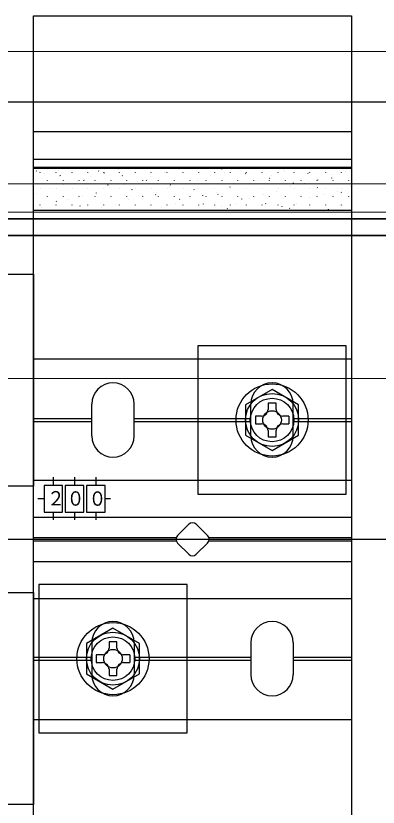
# Model space of a CAD drawing. Units: millimetres, scale not verified. Extents: x -875 to 875, y -1299 to 1293.
# Drawn here: x 243.2 to 311.5, y -851.5 to -702.3 of the extents above; entities that cross this region are included whole.
import ezdxf
from ezdxf.enums import TextEntityAlignment as Align

# ---------------------------------------------------------------- set-up
doc = ezdxf.new("R2010")
doc.units = ezdxf.units.MM
doc.header["$LTSCALE"] = 8
doc.layers.add('0-4_YKK_12', color=2, linetype='Continuous', lineweight=18)
doc.layers.add('0-5_YKK_13', color=4, linetype='Continuous')
doc.layers.add('0-9_YSS_K', color=3, linetype='Continuous')
doc.styles.add('ＭＳ ゴシック', font='')
doc.styles.get('ＭＳ ゴシック').set_extended_font_data('MS Gothic')

msp = doc.modelspace()

# ---------------------------------------------------------------- linework, layer by layer
at = {"layer": '0-4_YKK_12'}
for p, q in [((583.5, -708.991), (-190.5, -708.991)), ((583.5, -733.991), (-190.5, -733.991)), ((211.5, -739.291), (571.5, -739.291)), ((211.5, -740.491), (571.5, -740.491)), ((211.5, -743.791), (571.5, -743.791)), ((211.5, -770.691), (571.5, -770.691))]:
    msp.add_line(p, q, dxfattribs=at)
at = {"layer": '0-5_YKK_13'}
for p, q in [((246.5, -724.091), (306.5, -724.091)), ((246.5, -729.288), (306.5, -729.288)), ((246.5, -730.815), (306.5, -730.815)), ((246.5, -738.976), (246.5, -730.815)), ((246.5, -731.002), (306.5, -731.002)), ((293.79, -731.156), (293.734, -731.072)), ((247.075, -731.608), (247.02, -731.525)), ((247.799, -731.9), (247.799, -731.85)), ((248.583, -732.009), (248.579, -732)), ((250.789, -731.9), (250.789, -731.85)), ((251.212, -731.41), (251.208, -731.401)), ((251.579, -732.493), (251.523, -732.409)), ((253.779, -731.9), (253.779, -731.85)), ((256.769, -731.9), (256.769, -731.85)), ((257.307, -732.579), (257.304, -732.569)), ((258.805, -731.572), (258.75, -731.489)), ((259.759, -731.9), (259.759, -731.85)), ((259.919, -731.933), (259.916, -731.923)), ((262.548, -731.334), (262.545, -731.324)), ((262.749, -731.9), (262.749, -731.85)), ((263.308, -732.457), (263.253, -732.373)), ((265.739, -731.9), (265.739, -731.85)), ((268.644, -732.502), (268.641, -732.493)), ((268.729, -731.9), (268.729, -731.85)), ((271.256, -731.856), (271.253, -731.847)), ((271.719, -731.9), (271.719, -731.85)), ((273.885, -731.257), (273.882, -731.248)), ((274.709, -731.9), (274.709, -731.85)), ((277.699, -731.9), (277.699, -731.85)), ((279.981, -732.425), (279.977, -732.416)), ((280.689, -731.9), (280.689, -731.85)), ((282.06, -731.192), (282.005, -731.108)), ((282.593, -731.779), (282.589, -731.77)), ((283.679, -731.9), (283.679, -731.85)), ((285.222, -731.18), (285.218, -731.171)), ((286.563, -732.076), (286.508, -731.993)), ((286.669, -731.9), (286.669, -731.85)), ((289.659, -731.9), (289.659, -731.85)), ((291.317, -732.349), (291.314, -732.339)), ((292.649, -731.9), (292.649, -731.85)), ((293.929, -731.703), (293.926, -731.693)), ((295.639, -731.9), (295.639, -731.85)), ((296.558, -731.104), (296.555, -731.094)), ((298.293, -732.04), (298.238, -731.957)), ((298.629, -731.9), (298.629, -731.85)), ((301.619, -731.9), (301.619, -731.85)), ((302.654, -732.272), (302.651, -732.263)), ((304.609, -731.9), (304.609, -731.85)), ((305.266, -731.626), (305.263, -731.617)), ((249.174, -733.325), (249.174, -733.275)), ((252.164, -733.325), (252.164, -733.275)), ((254.812, -733.555), (254.809, -733.545)), ((255.154, -733.325), (255.154, -733.275)), ((256.082, -733.377), (256.027, -733.294)), ((258.144, -733.325), (258.144, -733.275)), ((261.134, -733.325), (261.134, -733.275)), ((264.124, -733.325), (264.124, -733.275)), ((266.149, -733.478), (266.145, -733.469)), ((267.114, -733.325), (267.114, -733.275)), ((267.811, -733.341), (267.756, -733.258)), ((270.104, -733.325), (270.104, -733.275)), ((273.094, -733.325), (273.094, -733.275)), ((274.856, -734), (274.853, -733.991)), ((276.084, -733.325), (276.084, -733.275)), ((277.485, -733.401), (277.482, -733.392)), ((279.074, -733.325), (279.074, -733.275)), ((282.064, -733.325), (282.064, -733.275)), ((285.054, -733.325), (285.054, -733.275)), ((286.193, -733.924), (286.19, -733.914)), ((288.044, -733.325), (288.044, -733.275)), ((288.822, -733.325), (288.819, -733.315)), ((291.066, -732.961), (291.011, -732.877)), ((291.034, -733.325), (291.034, -733.275)), ((294.024, -733.325), (294.024, -733.275)), ((295.57, -733.845), (295.514, -733.762)), ((297.014, -733.325), (297.014, -733.275)), ((297.53, -733.847), (297.526, -733.837)), ((300.004, -733.325), (300.004, -733.275)), ((300.159, -733.248), (300.155, -733.239)), ((302.796, -732.925), (302.741, -732.841)), ((302.994, -733.325), (302.994, -733.275)), ((305.984, -733.325), (305.984, -733.275)), ((247.799, -734.94), (247.799, -734.89)), ((249.571, -734.8), (249.567, -734.79)), ((250.789, -734.94), (250.789, -734.89)), ((252.183, -734.153), (252.18, -734.144)), ((253.779, -734.94), (253.779, -734.89)), ((256.769, -734.94), (256.769, -734.89)), ((259.759, -734.94), (259.759, -734.89)), ((260.585, -734.262), (260.53, -734.178)), ((260.907, -734.723), (260.904, -734.713)), ((262.749, -734.94), (262.749, -734.89)), ((263.52, -734.077), (263.516, -734.067)), ((265.088, -735.146), (265.033, -735.063)), ((265.739, -734.94), (265.739, -734.89)), ((268.729, -734.94), (268.729, -734.89)), ((271.719, -734.94), (271.719, -734.89)), ((272.244, -734.646), (272.241, -734.637)), ((272.315, -734.226), (272.259, -734.142)), ((274.709, -734.94), (274.709, -734.89)), ((276.818, -735.11), (276.763, -735.027)), ((277.699, -734.94), (277.699, -734.89)), ((280.689, -734.94), (280.689, -734.89)), ((281.085, -735.545), (281.082, -735.536)), ((283.581, -734.57), (283.577, -734.56)), ((283.679, -734.94), (283.679, -734.89)), ((286.669, -734.94), (286.669, -734.89)), ((289.659, -734.94), (289.659, -734.89)), ((292.422, -735.469), (292.419, -735.459)), ((292.649, -734.94), (292.649, -734.89)), ((294.917, -734.493), (294.914, -734.483)), ((295.639, -734.94), (295.639, -734.89)), ((298.629, -734.94), (298.629, -734.89)), ((300.073, -734.73), (300.018, -734.646)), ((301.619, -734.94), (301.619, -734.89)), ((303.759, -735.392), (303.755, -735.383)), ((304.576, -735.614), (304.521, -735.531)), ((304.609, -734.94), (304.609, -734.89)), ((306.254, -734.416), (306.251, -734.407)), ((247.075, -735.775), (247.072, -735.766)), ((249.174, -736.365), (249.174, -736.315)), ((252.164, -736.365), (252.164, -736.315)), ((253.171, -736.944), (253.168, -736.934)), ((255.154, -736.365), (255.154, -736.315)), ((255.783, -736.298), (255.78, -736.288)), ((258.144, -736.365), (258.144, -736.315)), ((258.412, -735.699), (258.409, -735.689)), ((261.134, -736.365), (261.134, -736.315)), ((264.124, -736.365), (264.124, -736.315)), ((264.508, -736.867), (264.504, -736.858)), ((267.114, -736.365), (267.114, -736.315)), ((267.12, -736.221), (267.117, -736.212)), ((269.591, -736.03), (269.536, -735.947)), ((269.749, -735.622), (269.745, -735.613)), ((270.104, -736.365), (270.104, -736.315)), ((273.094, -736.365), (273.094, -736.315)), ((274.095, -736.915), (274.039, -736.831)), ((275.844, -736.79), (275.841, -736.781)), ((276.084, -736.365), (276.084, -736.315)), ((278.457, -736.144), (278.453, -736.135)), ((279.074, -736.365), (279.074, -736.315)), ((281.321, -735.994), (281.266, -735.911)), ((282.064, -736.365), (282.064, -736.315)), ((285.054, -736.365), (285.054, -736.315)), ((285.824, -736.879), (285.769, -736.796)), ((287.181, -736.714), (287.178, -736.704)), ((288.044, -736.365), (288.044, -736.315)), ((289.793, -736.068), (289.79, -736.058)), ((291.034, -736.365), (291.034, -736.315)), ((294.024, -736.365), (294.024, -736.315)), ((297.014, -736.365), (297.014, -736.315)), ((298.518, -736.637), (298.514, -736.628)), ((300.004, -736.365), (300.004, -736.315)), ((301.13, -735.991), (301.127, -735.982)), ((302.994, -736.365), (302.994, -736.315)), ((305.984, -736.365), (305.984, -736.315)), ((247.799, -737.98), (247.799, -737.93)), ((248.047, -738.519), (248.043, -738.509)), ((250.676, -737.92), (250.672, -737.91)), ((250.84, -737.295), (250.784, -737.212)), ((250.789, -737.98), (250.789, -737.93)), ((253.779, -737.98), (253.779, -737.93)), ((255.343, -738.18), (255.288, -738.096)), ((256.769, -737.98), (256.769, -737.93)), ((259.384, -738.442), (259.38, -738.432)), ((259.759, -737.98), (259.759, -737.93)), ((262.012, -737.843), (262.009, -737.834)), ((262.749, -737.98), (262.749, -737.93)), ((265.739, -737.98), (265.739, -737.93)), ((268.729, -737.98), (268.729, -737.93)), ((270.72, -738.365), (270.717, -738.356)), ((271.719, -737.98), (271.719, -737.93)), ((273.349, -737.766), (273.346, -737.757)), ((274.709, -737.98), (274.709, -737.93)), ((277.699, -737.98), (277.699, -737.93)), ((278.598, -737.799), (278.543, -737.716)), ((280.689, -737.98), (280.689, -737.93)), ((282.057, -738.289), (282.053, -738.279)), ((283.679, -737.98), (283.679, -737.93)), ((284.686, -737.69), (284.682, -737.68)), ((286.669, -737.98), (286.669, -737.93)), ((289.659, -737.98), (289.659, -737.93)), ((290.327, -737.763), (290.272, -737.68)), ((292.649, -737.98), (292.649, -737.93)), ((293.394, -738.212), (293.39, -738.203)), ((295.639, -737.98), (295.639, -737.93)), ((296.022, -737.613), (296.019, -737.604)), ((298.629, -737.98), (298.629, -737.93)), ((301.619, -737.98), (301.619, -737.93)), ((304.609, -737.98), (304.609, -737.93)), ((304.73, -738.135), (304.727, -738.126)), ((279.445, -738.935), (279.441, -738.925)), ((283.101, -738.684), (283.046, -738.6)), ((290.781, -738.858), (290.778, -738.849)), ((294.831, -738.648), (294.775, -738.564)), ((302.118, -738.781), (302.115, -738.772)), ((246.5, -766.991), (306.5, -766.991)), ((257.5, -781.491), (257.5, -775.491)), ((265.5, -781.491), (265.5, -775.491)), ((287.5, -781.491), (287.5, -775.491)), ((292.25, -775.341), (290.75, -775.341)), ((290.75, -775.341), (290.75, -776.491)), ((292.25, -776.491), (292.25, -775.341)), ((295.5, -781.491), (295.5, -775.491)), ((246.5, -778.191), (257.5, -778.191)), ((246.5, -778.791), (257.5, -778.791)), ((265.5, -778.191), (287.5, -778.191)), ((265.5, -778.791), (287.5, -778.791)), ((289.5, -777.741), (288.35, -777.741)), ((294.65, -777.741), (293.5, -777.741)), ((294.65, -777.741), (294.65, -779.241)), ((295.5, -778.191), (306.5, -778.191)), ((295.5, -778.791), (306.5, -778.791)), ((293.5, -779.241), (294.65, -779.241)), ((290.75, -780.491), (290.75, -781.641)), ((290.75, -781.641), (292.25, -781.641)), ((292.25, -781.641), (292.25, -780.491)), ((246.5, -789.841), (306.5, -789.841)), ((250.25, -789.282), (250.25, -790.841)), ((254.25, -789.282), (254.25, -790.841)), ((258.25, -789.282), (258.25, -790.841)), ((248.5, -793.341), (247.329, -793.341)), ((261.035, -793.341), (260, -793.341)), ((250.25, -795.841), (250.25, -797.316)), ((254.25, -795.841), (254.25, -797.316)), ((258.25, -795.841), (258.25, -797.316)), ((246.5, -796.841), (306.5, -796.841)), ((273.672, -800.284), (275.793, -798.163)), ((277.207, -798.163), (279.328, -800.284)), ((273.425, -800.691), (246.5, -800.691)), ((306.5, -800.691), (279.575, -800.691)), ((246.5, -801.291), (273.425, -801.291)), ((275.793, -803.82), (273.672, -801.698)), ((279.328, -801.698), (277.207, -803.82)), ((279.575, -801.291), (306.5, -801.291)), ((246.5, -805.141), (306.5, -805.141)), ((246.5, -812.141), (306.5, -812.141)), ((257.5, -820.491), (257.5, -826.491)), ((262.25, -820.341), (260.75, -820.341)), ((260.75, -820.341), (260.75, -821.491)), ((262.25, -821.491), (262.25, -820.341)), ((265.5, -820.491), (265.5, -826.491)), ((287.5, -820.491), (287.5, -826.491)), ((295.5, -820.491), (295.5, -826.491)), ((246.5, -823.191), (257.5, -823.191)), ((259.5, -822.741), (258.35, -822.741)), ((264.65, -822.741), (263.5, -822.741)), ((264.65, -822.741), (264.65, -824.241)), ((265.5, -823.191), (287.5, -823.191)), ((295.5, -823.191), (306.5, -823.191)), ((246.5, -823.791), (257.5, -823.791)), ((263.5, -824.241), (264.65, -824.241)), ((265.5, -823.791), (287.5, -823.791)), ((295.5, -823.791), (306.5, -823.791)), ((260.75, -825.491), (260.75, -826.641)), ((262.25, -826.641), (262.25, -825.491)), ((260.75, -826.641), (262.25, -826.641)), ((246.5, -834.991), (306.5, -834.991))]:
    msp.add_line(p, q, dxfattribs=at)
for points in [[(306.5, -702.291), (306.5, -899.691), (246.5, -899.691), (246.5, -702.291)], [(205.5, -740.641), (205.5, -743.641), (577.5, -743.641), (577.5, -740.641)], [(246.5, -750.991), (246.5, -790.991), (206.5, -790.991), (206.5, -750.991)], [(277.5, -764.491), (277.5, -792.491), (305.5, -792.491), (305.5, -764.491)], [(296.5, -775.604), (291.5, -772.718), (286.5, -775.604), (286.5, -781.378), (291.5, -784.265), (296.5, -781.378)], [(248.5, -795.841), (252, -795.841), (252, -790.841), (248.5, -790.841)], [(252.5, -795.841), (256, -795.841), (256, -790.841), (252.5, -790.841)], [(256.5, -795.841), (260, -795.841), (260, -790.841), (256.5, -790.841)], [(247.5, -809.491), (247.5, -837.491), (275.5, -837.491), (275.5, -809.491)], [(246.5, -810.991), (246.5, -850.991), (206.5, -850.991), (206.5, -810.991)], [(266.5, -820.604), (261.5, -817.718), (256.5, -820.604), (256.5, -826.378), (261.5, -829.265), (266.5, -826.378)]]:
    msp.add_lwpolyline(points, close=True, dxfattribs=at)
for points in [[(306.5, -730.815), (306.5, -738.976), (246.5, -738.976)], [(288.35, -777.741), (288.35, -779.241), (289.5, -779.241)], [(258.35, -822.741), (258.35, -824.241), (259.5, -824.241)]]:
    msp.add_lwpolyline(points, dxfattribs=at)
for centre, radius in [((291.5, -778.491), 6.8), ((291.5, -778.491), 5), ((291.5, -778.491), 4.1), ((291.5, -778.491), 1.75), ((261.5, -823.491), 6.8), ((261.5, -823.491), 5), ((261.5, -823.491), 4.1), ((261.5, -823.491), 1.75)]:
    msp.add_circle(centre, radius, dxfattribs=at)
for centre, radius, start, end in [((261.5, -775.491), 4, 0, 180), ((291.5, -775.491), 4, 0, 180), ((289.5, -776.491), 1.25, 270, 0), ((293.5, -776.491), 1.25, 180, 270), ((289.5, -780.491), 1.25, 0, 90), ((293.5, -780.491), 1.25, 90, 180), ((261.5, -781.491), 4, 180, 0), ((291.5, -781.491), 4, 180, 0), ((276.5, -798.87), 1, 45, 135), ((274.379, -800.991), 1, 135, 225), ((278.621, -800.991), 1, 315, 45), ((276.5, -803.113), 1, 225, 315), ((261.5, -820.491), 4, 0, 180), ((291.5, -820.491), 4, 0, 180), ((259.5, -821.491), 1.25, 270, 0), ((263.5, -821.491), 1.25, 180, 270), ((259.5, -825.491), 1.25, 0, 90), ((263.5, -825.491), 1.25, 90, 180), ((261.5, -826.491), 4, 180, 0), ((291.5, -826.491), 4, 180, 0)]:
    msp.add_arc(centre, radius, start, end, dxfattribs=at)
at = {"layer": '0-9_YSS_K'}
for p, q in [((-218.5, -718.491), (616.5, -718.491)), ((-388.5, -800.991), (731.5, -800.991))]:
    msp.add_line(p, q, dxfattribs=at)

# ---------------------------------------------------------------- texts
at = {"layer": '0-5_YKK_13', "style": 'ＭＳ ゴシック', "width": 0.9}
for s, p in [('２', (249.094, -795.423)), ('０', (252.783, -795.463)), ('０', (256.92, -795.481))]:
    msp.add_text(s, height=2.711, dxfattribs=at).set_placement(p, align=Align.BOTTOM_LEFT)

doc.saveas('drawing.dxf')
